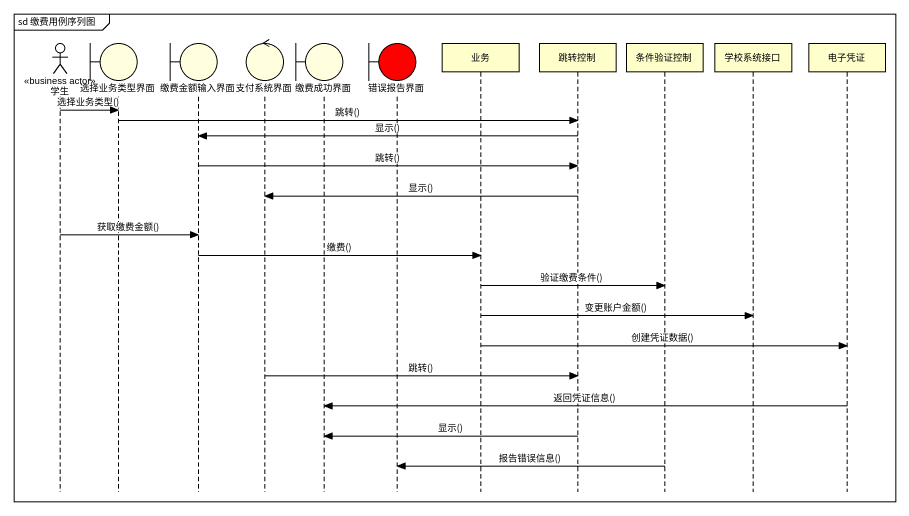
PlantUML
@startuml
mainframe sd 缴费用例序列图
hide footbox
actor 学生 <<business actor>>
boundary 选择业务类型界面 #FFFFE0
boundary 缴费金额输入界面 #FFFFE0
control 支付系统界面 #FFFFE0
boundary 缴费成功界面 #FFFFE0
boundary 错误报告界面 #FF0000
participant 业务
participant 跳转控制
participant 条件验证控制
participant 学校系统接口
participant 电子凭证

学生 -> 选择业务类型界面 : 选择业务类型()
选择业务类型界面 -> 跳转控制 : 跳转()
跳转控制 -> 缴费金额输入界面 : 显示()
缴费金额输入界面 -> 跳转控制 : 跳转()
跳转控制 -> 支付系统界面 : 显示()
学生 -> 缴费金额输入界面 : 获取缴费金额()
缴费金额输入界面 -> 业务 : 缴费()
业务 -> 条件验证控制 : 验证缴费条件()
业务 -> 学校系统接口 : 变更账户金额()
业务 -> 电子凭证 : 创建凭证数据()
支付系统界面 -> 跳转控制 : 跳转()
电子凭证 -> 缴费成功界面 : 返回凭证信息()
跳转控制 -> 缴费成功界面 : 显示()
条件验证控制 -> 错误报告界面 : 报告错误信息()
@enduml
